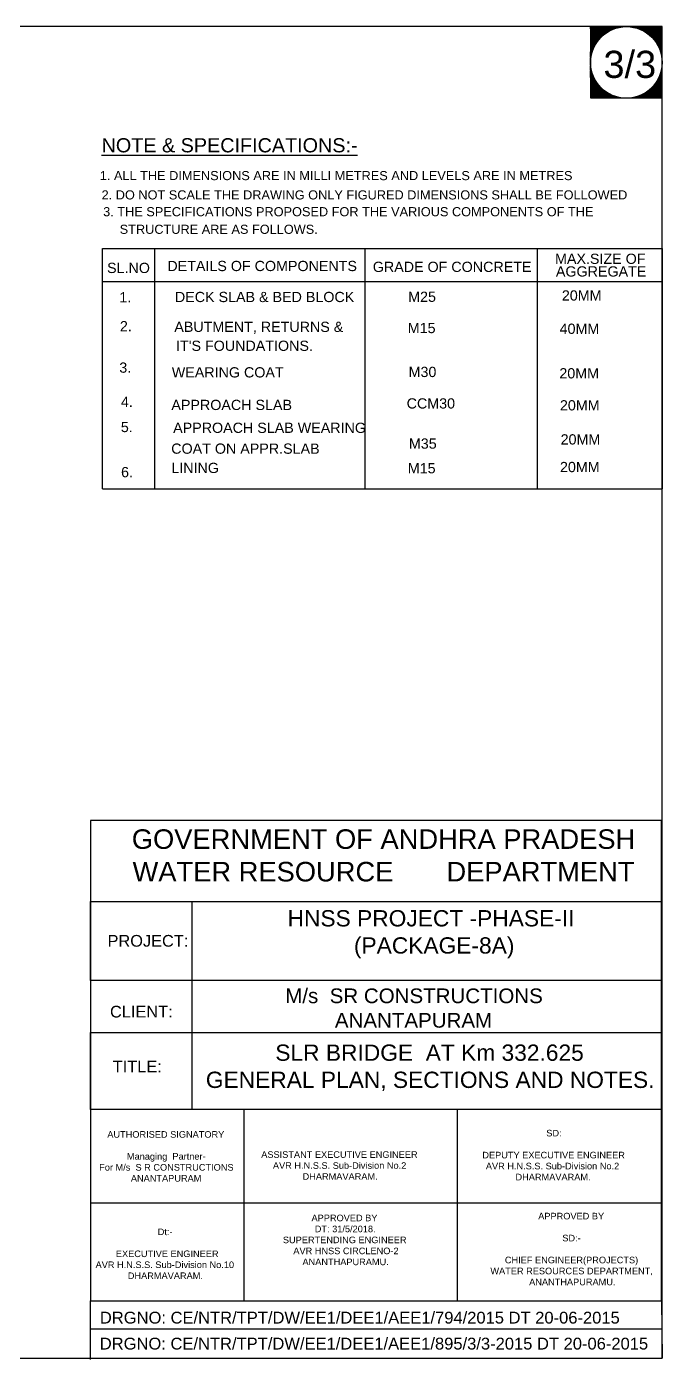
# Model space of a CAD drawing. Header units: millimetres. Extents: x 97246 to 109276, y -166310 to 12465.
# Drawn here: x 104781 to 109276, y 3041 to 12465 of the extents above; entities that cross this region are included whole.
import ezdxf

# ---------------------------------------------------------------- set-up
doc = ezdxf.new("R2010")
doc.units = ezdxf.units.MM
doc.header["$MEASUREMENT"] = 0
for name, color, linetype in [('DIMENSION', 7, 'Continuous'), ('DRAWING', 7, 'Continuous'), ('TEXT', 7, 'Continuous')]:
    doc.layers.add(name, color=color, linetype=linetype)
doc.styles.get("Standard").update_dxf_attribs({"font": 'arial.ttf'})

msp = doc.modelspace()

# ---------------------------------------------------------------- hatches: boundary and pattern name
at = {"layer": 'DIMENSION'}
h = msp.add_hatch(dxfattribs=at)
h.set_pattern_fill('ANSI31', color=256, scale=0.64029, style=0)
h.set_pattern_definition([(45, (-1892996.42568, -29416696.54523), (-0.056594179655, 0.056594179655), [])])
h.paths.add_polyline_path([(108766.9, 11961.5), (108982.3, 11961.5, -0.369025), (108768.7, 12211.5, -0.414214), (109021.8, 12464.6), (108766.9, 12464.6)])
h.paths.add_polyline_path([(109274.8, 12211.5), (109274.8, 12464.6), (109021.8, 12464.6, -0.414214)])
h.paths.add_polyline_path([(109274.8, 12211.5, -0.369025), (109061.3, 11961.5), (109274.8, 11961.5)])

# ---------------------------------------------------------------- linework, layer by layer
at = {"layer": 'Defpoints'}
msp.add_lwpolyline([(105232.1, 3040.9), (105232.1, 3454.3)], dxfattribs=at)
at = {"layer": 'DIMENSION'}
msp.add_lwpolyline([(109274.8, 12464.6), (108766.9, 12464.6), (108766.9, 11961.5), (109274.8, 11961.5)], close=True, dxfattribs=at)
msp.add_circle((109021.8, 12211.5), 253.1, dxfattribs=at)
at = {"layer": 'DRAWING'}
msp.add_lwpolyline([(109274.8, 12464.6), (97246, 12464.6), (97246, 3049.7), (109274.8, 3049.7)], close=True, dxfattribs=at)
msp.add_lwpolyline([(105317.1, 9195.6), (109274.8, 9195.6)], dxfattribs=at)
at = {"layer": 'DRAWING', "ltscale": 0.4}
msp.add_lwpolyline([(109270.6, 3454.3), (109274.8, 3049.7)], dxfattribs=at)
at = {"layer": 'TEXT'}
for p, q in [((105683.5, 10895.3), (105683.5, 9195.5)), ((107172.3, 10895.6), (107172.3, 9195.6)), ((108391, 10895.8), (108391, 9195.6)), ((105316.2, 10661.9), (109276.1, 10661.9))]:
    msp.add_line(p, q, dxfattribs=at)
for points in [[(105317.1, 9195.6), (105317.1, 10895.3), (109274.8, 10895.3), (109274.8, 9195.6)], [(105949.2, 6278.8), (105949.2, 4806.8)], [(106315.4, 4806.8), (106315.4, 3454.3)], [(107825.2, 4806.8), (107825.2, 3454.3)], [(105232.1, 4148.7), (109270.6, 4148.7)], [(105232.1, 3256.4), (109274.8, 3256.4)], [(105232.1, 3049.7), (109274.8, 3049.7)]]:
    msp.add_lwpolyline(points, dxfattribs=at)
for points in [[(109270.6, 6851.1), (105232.1, 6851.1), (105232.1, 3454.3), (109270.6, 3454.3)], [(105232.1, 6278.8), (109270.6, 6278.8), (109270.6, 5718.9), (105232.1, 5718.9)], [(105232.1, 5353.2), (109270.6, 5353.2), (109270.6, 4806.8), (105232.1, 4806.8)]]:
    msp.add_lwpolyline(points, close=True, dxfattribs=at)

# ---------------------------------------------------------------- texts
for s, height, p in [('%%UNOTE & SPECIFICATIONS:-', 100.108, (105310.4, 11575.8)), ('1. ALL THE DIMENSIONS ARE IN MILLI METRES AND LEVELS ARE IN METRES', 64.467, (105297.8, 11379.2)), ('2. DO NOT SCALE THE DRAWING ONLY FIGURED DIMENSIONS SHALL BE FOLLOWED', 64.467, (105310.5, 11242.7)), ('3. THE SPECIFICATIONS PROPOSED FOR THE VARIOUS COMPONENTS OF THE', 64.467, (105321.5, 11123.9)), ('STRUCTURE ARE AS FOLLOWS.', 64.467, (105438.4, 10999.5)), ('MAX.SIZE OF', 72.3, (108517.2, 10787.1)), ('SL.NO', 72.3, (105349.3, 10722.4)), ('DETAILS OF COMPONENTS', 72.3, (105775.5, 10736.1)), ('  GRADE OF CONCRETE', 72.3, (107172.3, 10730)), ('AGGREGATE', 72.3, (108523.3, 10697.6)), ('1.', 72.3, (105435.7, 10514.8)), ('DECK SLAB & BED BLOCK', 72.3, (105829.1, 10517)), ('M25', 72.3, (107478.6, 10518.4)), ('20MM', 72.3, (108565.5, 10527.6)), ('2.', 72.3, (105440, 10310.3)), ('ABUTMENT, RETURNS &', 72.3, (105824.8, 10305.9)), ('M15', 72.3, (107475.7, 10297.4)), ('40MM', 72.3, (108549.6, 10292.4)), ("IT'S FOUNDATIONS.", 72.3, (105837.4, 10172)), ('3.', 72.3, (105435.7, 10017.5)), ('WEARING COAT', 72.3, (105807, 9984)), ('M30', 72.3, (107481.7, 9986.9)), ('20MM', 72.3, (108547.7, 9977.3)), ('4.', 72.3, (105447.2, 9775.1)), ('APPROACH SLAB', 72.3, (105804.1, 9753.7)), ('CCM30  ', 72.3, (107467.9, 9764.3)), ('20MM', 72.3, (108551.9, 9750.9)), ('5.', 72.3, (105446.9, 9597.4)), ('APPROACH SLAB WEARING', 72.3, (105816.6, 9591.9)), ('COAT ON APPR.SLAB', 72.3, (105803, 9444.6)), ('M35', 72.3, (107483.8, 9480.3)), ('20MM', 72.3, (108556.7, 9509.9)), ('6.', 72.3, (105448.3, 9278.5)), ('LINING', 72.3, (105803.7, 9308.3)), ('M15', 72.3, (107475.9, 9305.9)), ('20MM', 72.3, (108552.1, 9314.5))]:
    msp.add_text(s, height=height, dxfattribs=at).set_placement(p)
at = {"layer": 'TEXT', "attachment_point": 1}
for s, insert, char_height, width in [('3/3', (108859.4, 12294), 192.09, 272.61), ('PROJECT:', (105352.6, 6041.7), 82.73, 771.907), ('\\pi423.49;M/s  SR CONSTRUCTIONS \\P\\pi774.42;ANANTAPURAM', (106185.8, 5663.4), 103.857, 2650.325), ('CLIENT:', (105370.1, 5541), 82.73, 771.907), ('\\pi703.4;SLR BRIDGE  AT Km 332.625\\P\\pi211.92;GENERAL PLAN, SECTIONS AND NOTES.', (105835.7, 5267.1), 115.154, 3574.706), ('TITLE:', (105389.2, 5153.3), 82.73, 448.617), ('\\pi754.86;AUTHORISED SIGNATORY\\P\\pi1168.4;\\P\\pi893.43;Managing  Partner-\\P\\pi697.59;For M/s  S R CONSTRUCTIONS\\P\\pi921.49;ANANTAPURAM', (104596.1, 4654.7), 46.555, 2336.728), ('\\pi1108; SD: \\P\\pi1168.4;\\P\\pi655.61; DEPUTY EXECUTIVE ENGINEER\\P\\pi698.4;AVR H.N.S.S. Sub-Division No.2\\P\\pi908.1;DHARMAVARAM.', (107329.4, 4663.8), 46.555, 2336.728), ('\\pi1168.4;\\P\\P\\pi615.85;ASSISTANT EXECUTIVE ENGINEER\\P\\pi698.4;AVR H.N.S.S. Sub-Division No.2\\P\\pi908.1;DHARMAVARAM.', (105823.7, 4667.5), 46.555, 2336.728), ('\\pi935.49;APPROVED BY\\P\\pi958.58;DT: 31/5/2018.  \\P\\pi732.98;SUPERTENDING ENGINEER                \\P\\pi788.81; AVR HNSS CIRCLENO-2\\P\\pi0;^I^I^I^I       ANANTHAPURAMU.', (105859.6, 4064), 46.555, 2336.728), ('\\pi935.49;APPROVED BY\\P\\pi1168.4;\\P\\pi1105.8;SD:-\\P\\pi1150.3;  \\P\\pi699.61;CHIEF ENGINEER(PROJECTS)                \\P\\pi597.11;WATER RESOURCES DEPARTMENT,\\P\\pi0;^I^I^I^I       ANANTHAPURAMU.', (107462.8, 4077.1), 46.555, 2336.728), ('\\pi1119.5;Dt:- \\P\\pi1168.4;\\P\\pi787.51;  EXECUTIVE ENGINEER\\P\\pi680.16;AVR H.N.S.S. Sub-Division No.10\\P\\pi908.1;DHARMAVARAM.', (104587.9, 3965.8), 46.555, 2336.728), ('\\pi553.71;DRGNO: CE/NTR/TPT/DW/EE1/DEE1/AEE1/794/2015 DT 20-06-2015', (104744.6, 3377.6), 83.673, 4770.654), ('\\pi453;DRGNO: CE/NTR/TPT/DW/EE1/DEE1/AEE1/895/3/3-2015 DT 20-06-2015', (104844.7, 3194), 83.673, 4770.654)]:
    msp.add_mtext(s, dxfattribs=dict(at, insert=insert, char_height=char_height, width=width))
at = {"layer": 'TEXT', "color": 7, "width": 3940.87, "attachment_point": 5}
for s, insert, char_height in [('GOVERNMENT OF ANDHRA PRADESH\\PWATER RESOURCE       DEPARTMENT', (107304.3, 6603.6), 138.185), ('HNSS PROJECT -PHASE-II\\P (PACKAGE-8A)', (107640.1, 6046.4), 115.154)]:
    msp.add_mtext(s, dxfattribs=dict(at, insert=insert, char_height=char_height))

doc.saveas('drawing.dxf')
